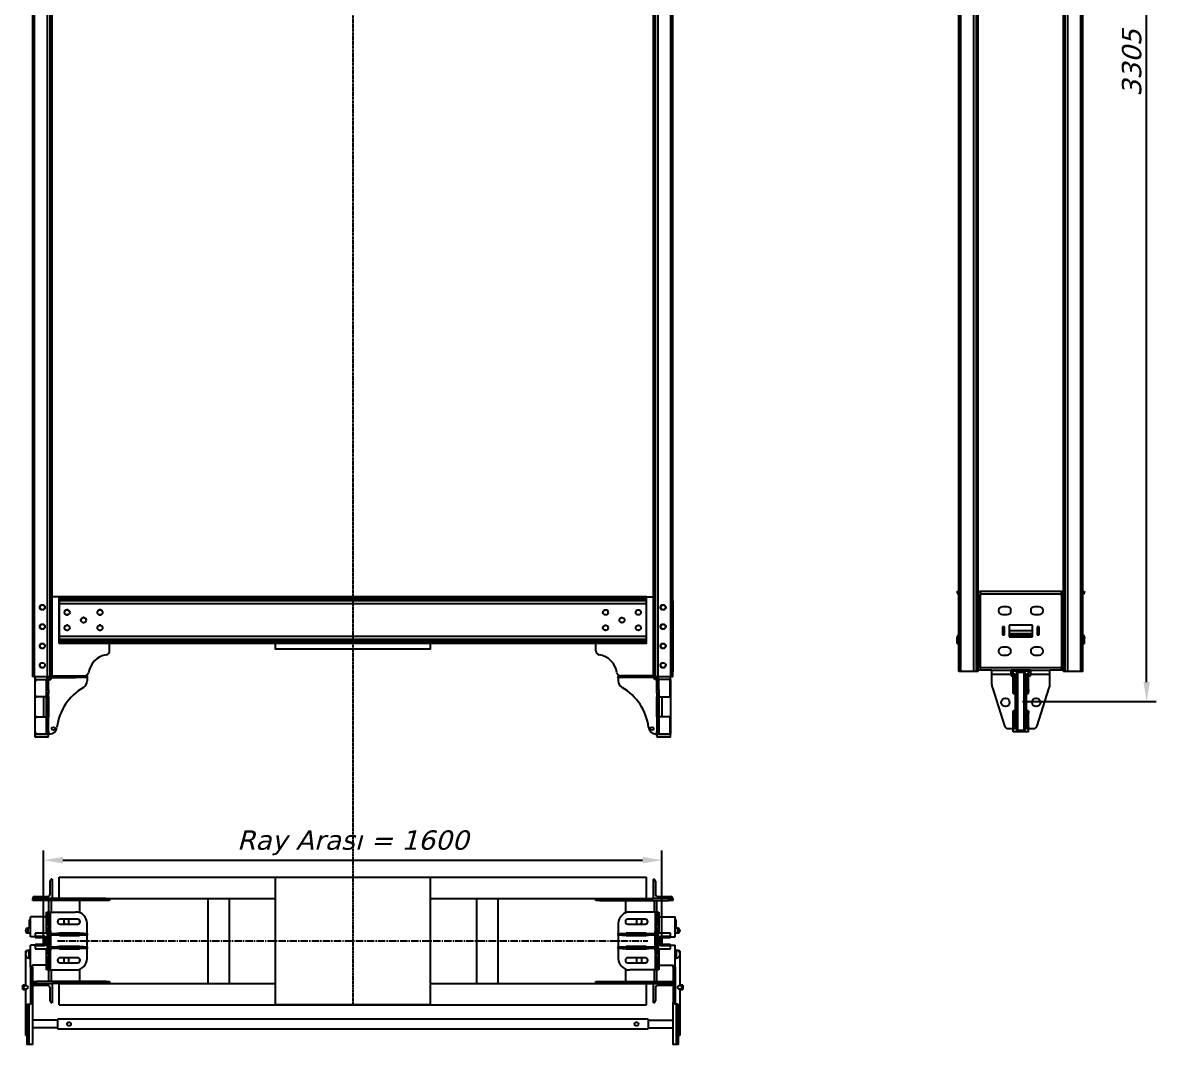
# Model space of a CAD drawing. Header units: millimetres. Extents: x -854 to 2079, y 0 to 5288.
# Drawn here: x -854 to 2079, y 0 to 2644 of the extents above; entities that cross this region are included whole.
import ezdxf

# ---------------------------------------------------------------- set-up
doc = ezdxf.new("R2010")
doc.units = ezdxf.units.MM
doc.set_wipeout_variables(frame=1)
for name, pattern in [('CENTER2', [28.575, 19.05, -3.175, 3.175, -3.175]), ('CENTERX2', [4, 2.5, -0.5, 0.5, -0.5]), ('HIDDEN', [0.375, 0.25, -0.125])]:
    doc.linetypes.add(name, pattern=pattern)
doc.styles.get("Standard").update_dxf_attribs({"font": 'verdanai.ttf'})
doc.dimstyles.new('DimStyleALP', dxfattribs={"dimscale": 20, "dimtxt": 2.5, "dimasz": 2.5, "dimexe": 1.25, "dimexo": 0.625, "dimtad": 1, "dimdsep": 46, "dimtxsty": 'Standard', "dimcen": 2.5, "dimclrd": 60, "dimclre": 60, "dimadec": 0, "dimazin": 0, "dimtfac": 1, "dimtofl": 0, "dimtmove": 0, "dimatfit": 3, "dimfxl": 1, "dimarcsym": 0})

# ---------------------------------------------------------------- blocks, each defined once
blk = doc.blocks.new('*D4')
at = {"color": 60, "linetype": 'ByBlock', "lineweight": -2, "transparency": 16777216}
for p, q in [((1749.2, 4192.5), (2079, 4192.5)), ((2054, 937.5), (2054, 4142.5)), ((1732.7, 887.5), (2079, 887.5))]:
    blk.add_line(p, q, dxfattribs=at)
at = {"color": 60, "transparency": 16777216}
for points in [[(2045.7, 4142.5), (2062.4, 4142.5), (2054, 4192.5)], [(2045.7, 937.5), (2062.4, 937.5), (2054, 887.5)]]:
    blk.add_solid(points, dxfattribs=at)
at = {"layer": 'Defpoints', "color": 0, "transparency": 16777216}
for p in [(1736.7, 4192.5), (2054, 4192.5), (1720.2, 887.5)]:
    blk.add_point(p, dxfattribs=at)
at = {"color": 0, "transparency": 16777216, "insert": (2015.5, 2540), "char_height": 50, "attachment_point": 5, "rotation": 90}
blk.add_mtext('3305', dxfattribs=at)
blk = doc.blocks.new('*D6')
at = {"color": 60, "linetype": 'ByBlock', "lineweight": -2, "transparency": 16777216}
for p, q in [((-800, 280), (-800, 501.6)), ((800, 280), (800, 501.6)), ((-750, 476.6), (750, 476.6))]:
    blk.add_line(p, q, dxfattribs=at)
at = {"color": 60, "transparency": 16777216}
for points in [[(-750, 485), (-750, 468.3), (-800, 476.6)], [(750, 485), (750, 468.3), (800, 476.6)]]:
    blk.add_solid(points, dxfattribs=at)
at = {"layer": 'Defpoints', "color": 0, "transparency": 16777216}
for p in [(800, 476.6), (-800, 267.5), (800, 267.5)]:
    blk.add_point(p, dxfattribs=at)
at = {"color": 0, "transparency": 16777216, "insert": (0, 521.6), "char_height": 50, "attachment_point": 5}
blk.add_mtext('Ray Arası = 1600', dxfattribs=at)
blk = doc.blocks.new('*U2')
at = {"color": 0, "linetype": 'CENTER2', "transparency": 16777216}
blk.add_line((-763.5, 0), (763.5, 0), dxfattribs=at)

msp = doc.modelspace()

# ---------------------------------------------------------------- linework, layer by layer
at = {"color": 7, "linetype": 'Continuous', "lineweight": 25}
for p, q in [((1838.476, 965.024), (1838.476, 4115.024)), ((1843.476, 965.024), (1843.476, 4115.024)), ((1850.476, 965.024), (1850.476, 4115.024)), ((1883.476, 965.024), (1883.476, 4115.024)), ((1888.476, 965.024), (1888.476, 4115.024)), ((-828, 951), (-828, 3986)), ((-783, 951), (-783, 3986)), ((-778, 951), (-778, 3986)), ((778, 951), (778, 3986)), ((783, 951), (783, 3986)), ((828, 951), (828, 3986)), ((1613.476, 965.024), (1613.476, 3972.662)), ((1618.476, 965.024), (1618.476, 3972.563)), ((1568.476, 965.024), (1568.476, 3943.026)), ((-828, 1148), (-828, 964)), ((-760, 1158), (-778, 1158)), ((-760, 1158), (760, 1158)), ((-760, 1156.111), (-760, 1158)), ((-760, 1151.636), (-760, 1156.111)), ((-760, 1147.694), (-760, 1151.636)), ((-760, 1139.737), (-760, 1147.694)), ((760, 1158), (778, 1158)), ((760, 1156.111), (760, 1158)), ((760, 1151.636), (760, 1156.111)), ((760, 1147.694), (760, 1151.636)), ((760, 1139.737), (760, 1147.694)), ((828, 1148), (828, 964)), ((1563.476, 1170.135), (1563.476, 1172.024)), ((1563.476, 1172.024), (1568.476, 1172.024)), ((1568.476, 1165.558), (1567.505, 1165.66)), ((1618.476, 1172.024), (1623.476, 1172.024)), ((1623.476, 1162.024), (1618.476, 1162.024)), ((1618.476, 1162.024), (1618.476, 978.024)), ((1623.476, 1172.024), (1623.476, 1162.024)), ((1833.476, 1172.024), (1623.476, 1172.024)), ((1833.476, 1165.524), (1623.476, 1165.524)), ((1623.476, 1162.024), (1623.476, 978.024)), ((1833.476, 1172.024), (1838.476, 1172.024)), ((1833.476, 1162.024), (1833.476, 1172.024)), ((1838.476, 1162.024), (1833.476, 1162.024)), ((1833.476, 1162.024), (1833.476, 978.024)), ((1838.476, 1162.024), (1838.476, 978.024)), ((1888.476, 1172.024), (1893.476, 1172.024)), ((1889.446, 1165.66), (1888.476, 1165.558)), ((1893.476, 1172.024), (1893.476, 1170.135)), ((-760, 1056.262), (-760, 1139.737)), ((-737.18, 1124.5), (-740.82, 1124.5)), ((-652.18, 1124.5), (-655.82, 1124.5)), ((652.18, 1124.5), (655.82, 1124.5)), ((737.18, 1124.5), (740.82, 1124.5)), ((760, 1056.262), (760, 1139.737)), ((1692.976, 1132.524), (1680.976, 1132.524)), ((1775.976, 1132.524), (1763.976, 1132.524)), ((-740.82, 1111.5), (-737.18, 1111.5)), ((-694.68, 1104.5), (-698.32, 1104.5)), ((-698.32, 1091.5), (-694.68, 1091.5)), ((-655.82, 1111.5), (-652.18, 1111.5)), ((655.82, 1111.5), (652.18, 1111.5)), ((694.68, 1104.5), (698.32, 1104.5)), ((698.32, 1091.5), (694.68, 1091.5)), ((740.82, 1111.5), (737.18, 1111.5)), ((1680.976, 1112.524), (1692.976, 1112.524)), ((1763.976, 1112.524), (1775.976, 1112.524)), ((-760, 1048.306), (-760, 1056.262)), ((-737.18, 1084.5), (-740.82, 1084.5)), ((-740.82, 1071.5), (-737.18, 1071.5)), ((-652.18, 1084.5), (-655.82, 1084.5)), ((-655.82, 1071.5), (-652.18, 1071.5)), ((652.18, 1084.5), (655.82, 1084.5)), ((655.82, 1071.5), (652.18, 1071.5)), ((737.18, 1084.5), (740.82, 1084.5)), ((740.82, 1071.5), (737.18, 1071.5)), ((760, 1048.306), (760, 1056.262)), ((1567.505, 1058.389), (1568.476, 1058.49)), ((1681.076, 1080.174), (1681.076, 1059.874)), ((1686.476, 1080.174), (1681.076, 1080.174)), ((1681.076, 1059.874), (1686.476, 1059.874)), ((1686.476, 1059.874), (1686.476, 1080.174)), ((1698.476, 1085.024), (1698.476, 1055.024)), ((1758.476, 1085.024), (1698.476, 1085.024)), ((1758.476, 1055.024), (1758.476, 1085.024)), ((1775.876, 1080.174), (1770.476, 1080.174)), ((1770.476, 1080.174), (1770.476, 1059.874)), ((1770.476, 1059.874), (1775.876, 1059.874)), ((1775.876, 1059.874), (1775.876, 1080.174)), ((1888.476, 1058.49), (1889.446, 1058.389)), ((-760, 1044.364), (-760, 1048.306)), ((-760, 1039.889), (-760, 1044.364)), ((-760, 1038), (-760, 1039.889)), ((-629, 1018.226), (-629, 1038)), ((629, 1018.226), (629, 1038)), ((760, 1044.364), (760, 1048.306)), ((760, 1039.889), (760, 1044.364)), ((760, 1038), (760, 1039.889)), ((1563.476, 1052.024), (1563.476, 1053.913)), ((1563.476, 1037.024), (1563.476, 1052.024)), ((1568.476, 1052.024), (1563.476, 1052.024)), ((1563.476, 1037.024), (1568.476, 1037.024)), ((1692.976, 1027.524), (1680.976, 1027.524)), ((1698.476, 1055.024), (1758.476, 1055.024)), ((1775.976, 1027.524), (1763.976, 1027.524)), ((1893.476, 1052.024), (1888.476, 1052.024)), ((1888.476, 1037.024), (1893.476, 1037.024)), ((1893.476, 1053.913), (1893.476, 1052.024)), ((1893.476, 1037.024), (1893.476, 1052.024)), ((1680.976, 1007.524), (1692.976, 1007.524)), ((1763.976, 1007.524), (1775.976, 1007.524)), ((1618.476, 978.024), (1623.476, 978.024)), ((1623.476, 968.024), (1618.476, 968.024)), ((1623.476, 978.024), (1623.476, 968.024)), ((1833.476, 974.524), (1623.476, 974.524)), ((1653.476, 968.024), (1623.476, 968.024)), ((1653.476, 958.024), (1653.476, 968.024)), ((1653.476, 968.024), (1703.476, 968.024)), ((1703.476, 958.024), (1703.476, 968.024)), ((1753.476, 968.024), (1703.476, 968.024)), ((1753.476, 968.024), (1753.476, 958.024)), ((1753.476, 968.024), (1803.476, 968.024)), ((1803.476, 958.024), (1803.476, 968.024)), ((1833.476, 968.024), (1803.476, 968.024)), ((1833.476, 978.024), (1838.476, 978.024)), ((1833.476, 968.024), (1833.476, 978.024)), ((1838.476, 968.024), (1833.476, 968.024)), ((-823, 951), (-828, 951)), ((-790, 951), (-823, 951)), ((-821.5, 904), (-821.5, 939)), ((-816.5, 944), (-792, 944)), ((-792, 944.5), (-792, 944)), ((-787, 944), (-792, 944)), ((-792, 917.658), (-792, 944)), ((-783, 951), (-790, 951)), ((-787, 944), (-781.5, 944)), ((-787, 917.658), (-787, 944)), ((-778, 951), (-783, 951)), ((-782, 949), (-717, 949)), ((-778, 954), (-693.226, 954)), ((-717, 949), (-717, 954)), ((-687, 949), (-717, 949)), ((-693.226, 954), (-687, 954)), ((-687, 954), (-687, 949)), ((-687, 949), (-687, 941.043)), ((687, 949), (687, 954)), ((687, 954), (693.226, 954)), ((687, 949), (687, 941.043)), ((717, 949), (687, 949)), ((778, 954), (693.226, 954)), ((717, 954), (717, 949)), ((782, 949), (717, 949)), ((783, 951), (778, 951)), ((787, 944), (781.5, 944)), ((790, 951), (783, 951)), ((792, 944), (787, 944)), ((787, 917.658), (787, 944)), ((823, 951), (790, 951)), ((792, 944), (792, 944.5)), ((816.5, 944), (792, 944)), ((792, 917.658), (792, 944)), ((821.5, 904), (821.5, 939)), ((828, 951), (823, 951)), ((1573.476, 965.024), (1568.476, 965.024)), ((1606.476, 965.024), (1573.476, 965.024)), ((1613.476, 965.024), (1606.476, 965.024)), ((1618.476, 965.024), (1613.476, 965.024)), ((1653.476, 931.682), (1653.476, 958.024)), ((1653.476, 958.024), (1703.476, 958.024)), ((1708.476, 963.024), (1703.476, 963.024)), ((1703.476, 958.024), (1703.476, 954.024)), ((1703.476, 954.024), (1708.476, 954.024)), ((1708.476, 954.024), (1708.476, 908.024)), ((1708.726, 958.024), (1708.726, 958.524)), ((1708.726, 958.024), (1713.476, 958.024)), ((1708.726, 953.024), (1708.726, 958.024)), ((1708.726, 918.024), (1708.726, 953.024)), ((1743.476, 958.024), (1748.226, 958.024)), ((1748.226, 958.524), (1748.226, 958.024)), ((1748.226, 958.024), (1748.226, 953.024)), ((1748.226, 918.024), (1748.226, 953.024)), ((1753.476, 963.024), (1748.476, 963.024)), ((1748.476, 908.024), (1748.476, 954.024)), ((1748.476, 954.024), (1753.476, 954.024)), ((1753.476, 954.024), (1753.476, 958.024)), ((1753.476, 958.024), (1803.476, 958.024)), ((1803.476, 931.682), (1803.476, 958.024)), ((1843.476, 965.024), (1838.476, 965.024)), ((1850.476, 965.024), (1843.476, 965.024)), ((1883.476, 965.024), (1850.476, 965.024)), ((1888.476, 965.024), (1883.476, 965.024)), ((-792, 917.658), (-787, 917.658)), ((-792, 908.561), (-792, 917.658)), ((-787, 917.658), (-787, 908.561)), ((787, 917.658), (792, 917.658)), ((787, 908.561), (787, 917.658)), ((792, 917.658), (792, 908.561)), ((1654.888, 922.586), (1686.259, 823.992)), ((1708.726, 913.024), (1708.726, 918.024)), ((1713.476, 913.024), (1708.726, 913.024)), ((1708.726, 908.024), (1708.726, 913.024)), ((1748.226, 913.024), (1743.476, 913.024)), ((1748.226, 918.024), (1748.226, 913.024)), ((1748.226, 908.024), (1748.226, 913.024)), ((1770.693, 823.992), (1802.063, 922.586)), ((-792, 899), (-816.5, 899)), ((-787, 908.561), (-792, 908.561)), ((-792, 809.968), (-792, 908.561)), ((-787, 809.968), (-787, 908.561)), ((-786.5, 899), (-787, 899)), ((-786.5, 848), (-786.5, 899)), ((786.5, 899), (787, 899)), ((786.5, 848), (786.5, 899)), ((792, 908.561), (787, 908.561)), ((787, 908.561), (787, 809.968)), ((792, 908.561), (792, 809.968)), ((792, 899), (816.5, 899)), ((1708.476, 908.024), (1713.476, 908.024)), ((1743.476, 908.024), (1748.476, 908.024)), ((1713.476, 863.024), (1708.476, 863.024)), ((1708.476, 863.024), (1708.476, 817.024)), ((1708.726, 862.024), (1708.726, 863.024)), ((1708.726, 862.024), (1713.476, 862.024)), ((1708.726, 857.024), (1708.726, 862.024)), ((1708.726, 822.024), (1708.726, 857.024)), ((1748.476, 863.024), (1743.476, 863.024)), ((1743.476, 862.024), (1748.226, 862.024)), ((1748.226, 862.024), (1748.226, 863.024)), ((1748.226, 862.024), (1748.226, 857.024)), ((1748.226, 822.024), (1748.226, 857.024)), ((1748.476, 817.024), (1748.476, 863.024)), ((-821.5, 808), (-821.5, 843)), ((-816.5, 848), (-792, 848)), ((-787, 848), (-786.5, 848)), ((787, 848), (786.5, 848)), ((816.5, 848), (792, 848)), ((821.5, 808), (821.5, 843)), ((1708.726, 817.024), (1708.726, 822.024)), ((1748.226, 822.024), (1748.226, 817.024)), ((-792, 803), (-816.5, 803)), ((-792, 809.968), (-787, 809.968)), ((-792, 803), (-792, 809.968)), ((-792, 803), (-792, 802.5)), ((-787, 803), (-792, 803)), ((-787, 809.968), (-787, 803)), ((-785.242, 803), (-787, 803)), ((785.242, 803), (787, 803)), ((787, 809.968), (792, 809.968)), ((787, 803), (787, 809.968)), ((792, 803), (787, 803)), ((787, 798), (787, 799.5)), ((792, 809.968), (792, 803)), ((792, 803), (816.5, 803)), ((1695.788, 817.024), (1708.476, 817.024)), ((1713.476, 817.024), (1708.726, 817.024)), ((1748.226, 817.024), (1743.476, 817.024)), ((1748.476, 817.024), (1761.163, 817.024)), ((-783, 389.5), (-783, 422.5)), ((-778, 427.5), (-778, 377.5)), ((-760, 377.5), (-760, 432.5)), ((-760, 432.5), (760, 432.5)), ((760, 377.5), (760, 432.5)), ((778, 377.5), (778, 427.5)), ((783, 422.5), (783, 389.5)), ((-823, 382.5), (-790, 382.5)), ((790, 382.5), (823, 382.5)), ((-778, 377.5), (-828, 377.5)), ((-828, 372.5), (-828, 377.5)), ((-818, 372.5), (-828, 372.5)), ((-818, 377.5), (-818, 372.5)), ((-639, 372.5), (-818, 372.5)), ((-786, 342.5), (-786, 372.5)), ((-706, 372.5), (-779.5, 372.5)), ((-639, 377.5), (-778, 377.5)), ((-760, 377.5), (760, 377.5)), ((-706, 340.411), (-706, 372.5)), ((-639, 372.5), (-639, 377.5)), ((-629, 372.5), (-639, 372.5)), ((-629, 377.5), (-629, 372.5)), ((-375, 377.5), (-375, 157.5)), ((-375, 377.5), (-320, 377.5)), ((-320, 377.5), (-320, 157.5)), ((-200, 377.5), (-200, 157.5)), ((200, 157.5), (200, 377.5)), ((320, 377.5), (320, 157.5)), ((320, 377.5), (375, 377.5)), ((375, 377.5), (375, 157.5)), ((629, 372.5), (629, 377.5)), ((639, 372.5), (629, 372.5)), ((639, 377.5), (639, 372.5)), ((639, 377.5), (778, 377.5)), ((639, 372.5), (818, 372.5)), ((706, 372.5), (706, 340.411)), ((706, 372.5), (779.5, 372.5)), ((828, 377.5), (778, 377.5)), ((786, 372.5), (786, 342.5)), ((818, 372.5), (818, 377.5)), ((828, 372.5), (818, 372.5)), ((828, 377.5), (828, 372.5)), ((-834, 278), (-834, 330)), ((-792, 330), (-834, 330)), ((-792, 342.5), (-787, 342.5)), ((-792, 341.088), (-792, 342.5)), ((-787, 341.088), (-792, 341.088)), ((-792, 309.717), (-792, 341.088)), ((-787, 342.5), (-787, 341.088)), ((-787, 342.5), (-782, 342.5)), ((-787, 309.717), (-787, 341.088)), ((-782, 292.5), (-782, 342.5)), ((-782, 342.5), (-717, 342.5)), ((-712, 324), (-757, 324)), ((-747.481, 324), (-747.5, 323.5)), ((-747.5, 323.5), (-747.5, 311)), ((-734.5, 323.5), (-734.519, 324)), ((-734.5, 311), (-734.5, 323.5)), ((757, 324), (712, 324)), ((782, 342.5), (717, 342.5)), ((734.519, 324), (734.5, 323.5)), ((734.5, 323.5), (734.5, 311)), ((747.5, 323.5), (747.481, 324)), ((747.5, 311), (747.5, 323.5)), ((782, 342.5), (782, 292.5)), ((787, 342.5), (782, 342.5)), ((787, 342.5), (792, 342.5)), ((787, 341.088), (787, 342.5)), ((792, 341.088), (787, 341.088)), ((787, 341.088), (787, 309.717)), ((792, 342.5), (792, 341.088)), ((792, 341.088), (792, 309.717)), ((792, 330), (834, 330)), ((834, 278), (834, 330)), ((-846, 293.289), (-846, 295.289)), ((-834, 300.289), (-841, 300.289)), ((-837, 322.334), (-834, 322.334)), ((-837, 311.813), (-834, 311.813)), ((-837, 301.308), (-834, 301.308)), ((-792, 309.717), (-787, 309.717)), ((-792, 300.188), (-792, 309.717)), ((-787, 300.188), (-792, 300.188)), ((-792, 287.5), (-792, 300.188)), ((-787, 309.717), (-787, 300.188)), ((-787, 287.5), (-787, 300.188)), ((-757, 311), (-712, 311)), ((-747.5, 314.7), (-746, 314.7)), ((-746, 314.7), (-746, 311)), ((-706, 315), (-706, 320)), ((-687, 287.25), (-687, 312.5)), ((687, 312.5), (687, 287.25)), ((706, 320), (706, 315)), ((712, 311), (757, 311)), ((746, 311), (746, 314.7)), ((746, 314.7), (747.5, 314.7)), ((787, 309.717), (792, 309.717)), ((787, 300.188), (787, 309.717)), ((787, 300.188), (787, 287.5)), ((792, 300.188), (787, 300.188)), ((792, 309.717), (792, 300.188)), ((792, 300.188), (792, 287.5)), ((837, 322.334), (834, 322.334)), ((837, 317.666), (834, 317.666)), ((837, 314.621), (834, 314.621)), ((837, 311.901), (834, 311.901)), ((837, 308.712), (834, 308.712)), ((837, 306.749), (834, 306.749)), ((837, 306.693), (834, 306.693)), ((837, 305.679), (834, 305.679)), ((837, 301.308), (834, 301.308)), ((841, 300.289), (834, 300.289)), ((837, 305.679), (837, 306.693)), ((846, 295.289), (846, 293.289)), ((-841, 288.289), (-834, 288.289)), ((-822, 278), (-834, 278)), ((-790, 287.5), (-787, 287.5)), ((-782, 292.5), (-787, 292.5)), ((-787, 287.5), (-787, 247.5)), ((-785.242, 287.25), (-787, 287.25)), ((-785.242, 282.25), (-787, 282.25)), ((-786, 287.25), (-786, 292.5)), ((-786, 252.75), (-786, 282.25)), ((-785.242, 282.25), (-785.242, 287.25)), ((-785.242, 287.25), (-765.4, 287.25)), ((-765.4, 282.25), (-785.242, 282.25)), ((-782, 292.5), (-782, 287.25)), ((-782, 282.25), (-782, 252.75)), ((-765.4, 287.25), (-765.4, 282.25)), ((-696.962, 287.25), (-765.4, 287.25)), ((-696.962, 282.25), (-765.4, 282.25)), ((-707, 287.5), (-759, 287.5)), ((-759, 287.5), (-759, 287.25)), ((-759, 282.25), (-759, 282)), ((-759, 282), (-707, 282)), ((-707, 287.25), (-707, 287.5)), ((-707, 282), (-707, 282.25)), ((-696.962, 282.25), (-696.962, 287.25)), ((-696.962, 287.25), (-687, 287.25)), ((-687, 282.25), (-696.962, 282.25)), ((-687, 287.25), (-687, 282.25)), ((-687, 252.75), (-687, 282.25)), ((687, 282.25), (687, 287.25)), ((687, 287.25), (696.962, 287.25)), ((696.962, 282.25), (687, 282.25)), ((687, 282.25), (687, 252.75)), ((696.962, 287.25), (696.962, 282.25)), ((696.962, 287.25), (765.4, 287.25)), ((696.962, 282.25), (765.4, 282.25)), ((707, 287.5), (707, 287.25)), ((759, 287.5), (707, 287.5)), ((707, 282.25), (707, 282)), ((707, 282), (759, 282)), ((759, 287.25), (759, 287.5)), ((759, 282), (759, 282.25)), ((765.4, 282.25), (765.4, 287.25)), ((765.4, 287.25), (785.242, 287.25)), ((785.242, 282.25), (765.4, 282.25)), ((787, 292.5), (782, 292.5)), ((782, 287.25), (782, 292.5)), ((782, 252.75), (782, 282.25)), ((785.242, 287.25), (785.242, 282.25)), ((785.242, 287.25), (787, 287.25)), ((785.242, 282.25), (787, 282.25)), ((786, 292.5), (786, 287.25)), ((786, 282.25), (786, 252.75)), ((787, 247.5), (787, 287.5)), ((787, 287.5), (790, 287.5)), ((822, 278), (834, 278)), ((834, 288.289), (841, 288.289)), ((-842.105, 242.175), (-846, 242.175)), ((-846, 235.309), (-846, 242.175)), ((-846, 231.309), (-846, 235.309)), ((-834, 243.309), (-838, 243.309)), ((-822, 257), (-834, 257)), ((-834, 200), (-834, 257)), ((-792, 234.812), (-792, 247.5)), ((-792, 234.812), (-787, 234.812)), ((-792, 225.283), (-792, 234.812)), ((-787, 247.5), (-790, 247.5)), ((-785.242, 252.75), (-787, 252.75)), ((-785.242, 247.75), (-787, 247.75)), ((-787, 234.812), (-787, 247.5)), ((-787, 242.5), (-782, 242.5)), ((-787, 234.812), (-787, 225.283)), ((-786, 242.5), (-786, 247.75)), ((-785.242, 247.75), (-785.242, 252.75)), ((-785.242, 252.75), (-765.4, 252.75)), ((-765.4, 247.75), (-785.242, 247.75)), ((-782, 247.75), (-782, 242.5)), ((-782, 192.5), (-782, 242.5)), ((-765.4, 252.75), (-765.4, 247.75)), ((-696.962, 252.75), (-765.4, 252.75)), ((-696.962, 247.75), (-765.4, 247.75)), ((-707, 253), (-759, 253)), ((-759, 253), (-759, 252.75)), ((-759, 247.75), (-759, 247.5)), ((-759, 247.5), (-707, 247.5)), ((-707, 252.75), (-707, 253)), ((-707, 247.5), (-707, 247.75)), ((-696.962, 247.75), (-696.962, 252.75)), ((-696.962, 252.75), (-687, 252.75)), ((-687, 247.75), (-696.962, 247.75)), ((-687, 252.75), (-687, 247.75)), ((-687, 222.5), (-687, 247.75)), ((687, 247.75), (687, 252.75)), ((687, 252.75), (696.962, 252.75)), ((696.962, 247.75), (687, 247.75)), ((687, 247.75), (687, 222.5)), ((696.962, 252.75), (696.962, 247.75)), ((696.962, 252.75), (765.4, 252.75)), ((696.962, 247.75), (765.4, 247.75)), ((759, 253), (707, 253)), ((707, 253), (707, 252.75)), ((707, 247.75), (707, 247.5)), ((707, 247.5), (759, 247.5)), ((759, 252.75), (759, 253)), ((759, 247.5), (759, 247.75)), ((765.4, 247.75), (765.4, 252.75)), ((765.4, 252.75), (785.242, 252.75)), ((785.242, 247.75), (765.4, 247.75)), ((782, 242.5), (782, 247.75)), ((782, 242.5), (782, 192.5)), ((782, 242.5), (787, 242.5)), ((785.242, 252.75), (785.242, 247.75)), ((785.242, 252.75), (787, 252.75)), ((785.242, 247.75), (787, 247.75)), ((786, 247.75), (786, 242.5)), ((790, 247.5), (787, 247.5)), ((787, 247.5), (787, 234.812)), ((787, 234.812), (792, 234.812)), ((787, 225.283), (787, 234.812)), ((792, 247.5), (792, 234.812)), ((792, 234.812), (792, 225.283)), ((822, 257), (834, 257)), ((834, 200), (834, 257)), ((838, 243.309), (834, 243.309)), ((846, 242.175), (842.105, 242.175)), ((846, 242.175), (846, 235.309)), ((846, 235.309), (846, 231.309)), ((-846, 152.5), (-846, 231.309)), ((-838, 223.309), (-834, 223.309)), ((-787, 225.283), (-792, 225.283)), ((-792, 193.912), (-792, 225.283)), ((-787, 193.912), (-787, 225.283)), ((-712, 224), (-757, 224)), ((-757, 211), (-712, 211)), ((-747.5, 224), (-747.5, 211.5)), ((-747.5, 211.5), (-747.481, 211)), ((-734.519, 211), (-734.5, 211.5)), ((-734.5, 211.5), (-734.5, 224)), ((-706, 215), (-706, 220)), ((706, 220), (706, 215)), ((757, 224), (712, 224)), ((712, 211), (757, 211)), ((734.5, 224), (734.5, 211.5)), ((734.5, 211.5), (734.519, 211)), ((747.481, 211), (747.5, 211.5)), ((747.5, 211.5), (747.5, 224)), ((792, 225.283), (787, 225.283)), ((787, 225.283), (787, 193.912)), ((792, 225.283), (792, 193.912)), ((834, 223.309), (838, 223.309)), ((846, 231.309), (846, 152.5)), ((-834, 200), (-829, 200)), ((-834, 200), (-834, 105.184)), ((-792, 205), (-829, 205)), ((-829, 200), (-829, 205)), ((-829, 200), (-829, 108.226)), ((-792, 193.912), (-787, 193.912)), ((-792, 192.5), (-792, 193.912)), ((-787, 192.5), (-792, 192.5)), ((-787, 193.912), (-787, 192.5)), ((-787, 192.5), (-782, 192.5)), ((-786, 162.5), (-786, 192.5)), ((-782, 192.5), (-717, 192.5)), ((-706, 162.5), (-706, 194.589)), ((706, 194.589), (706, 162.5)), ((782, 192.5), (717, 192.5)), ((787, 192.5), (782, 192.5)), ((786, 192.5), (786, 162.5)), ((787, 193.912), (792, 193.912)), ((787, 192.5), (787, 193.912)), ((792, 192.5), (787, 192.5)), ((792, 205), (829, 205)), ((792, 193.912), (792, 192.5)), ((829, 200), (829, 205)), ((834, 200), (829, 200)), ((829, 200), (829, 108.226)), ((834, 200), (834, 105.184)), ((-846, 153.5), (-854, 153.5)), ((-854, 141.5), (-854, 153.5)), ((-828, 157.5), (-828, 162.5)), ((-828, 162.5), (-818, 162.5)), ((-828, 157.5), (-778, 157.5)), ((-790, 152.5), (-823, 152.5)), ((-818, 162.5), (-818, 157.5)), ((-639, 162.5), (-818, 162.5)), ((-706, 162.5), (-779.5, 162.5)), ((-639, 157.5), (-778, 157.5)), ((-778, 157.5), (-778, 107.5)), ((-760, 102.5), (-760, 157.5)), ((-760, 157.5), (760, 157.5)), ((-639, 157.5), (-639, 162.5)), ((-639, 162.5), (-629, 162.5)), ((-629, 162.5), (-629, 157.5)), ((-375, 157.5), (-320, 157.5)), ((320, 157.5), (375, 157.5)), ((629, 157.5), (629, 162.5)), ((629, 162.5), (639, 162.5)), ((639, 162.5), (639, 157.5)), ((639, 162.5), (818, 162.5)), ((639, 157.5), (778, 157.5)), ((706, 162.5), (779.5, 162.5)), ((760, 102.5), (760, 157.5)), ((778, 107.5), (778, 157.5)), ((778, 157.5), (828, 157.5)), ((823, 152.5), (790, 152.5)), ((818, 157.5), (818, 162.5)), ((818, 162.5), (828, 162.5)), ((828, 162.5), (828, 157.5)), ((854, 153.5), (846, 153.5)), ((854, 153.5), (854, 147.5)), ((854, 147.5), (854, 141.5)), ((-854, 141.5), (-846, 141.5)), ((-846, 74.097), (-846, 142.5)), ((-783, 112.5), (-783, 145.5)), ((783, 145.5), (783, 112.5)), ((846, 142.5), (846, 74.097)), ((846, 141.5), (854, 141.5)), ((-842, 103.597), (-837, 103.597)), ((-837, 0), (-837, 103.597)), ((-837, 103.597), (-834, 103.597)), ((-834, 103.597), (-834, 105.184)), ((-760, 102.5), (760, 102.5)), ((834, 105.184), (834, 103.597)), ((834, 103.597), (837, 103.597)), ((837, 103.597), (837, 0)), ((842, 103.597), (837, 103.597)), ((-846, 23.182), (-846, 74.097)), ((-846, 74.097), (-842, 74.097)), ((-764, 62.5), (-829, 62.5)), ((-764, 62.5), (-764, 42.5)), ((764, 62.5), (829, 62.5)), ((846, 74.097), (842, 74.097)), ((846, 74.097), (846, 23.182)), ((-764, 42.5), (-829, 42.5)), ((764, 42.5), (829, 42.5)), ((-846, 23.182), (-842, 23.182)), ((846, 23.182), (842, 23.182))]:
    msp.add_line(p, q, dxfattribs=at)
at = {"color": 8, "linetype": 'Continuous', "lineweight": 25}
for p, q in [((-823, 951), (-823, 3986)), ((-790, 951), (-790, 3986)), ((790, 951), (790, 3986)), ((823, 951), (823, 3986)), ((1606.476, 965.024), (1606.476, 3971.976)), ((1573.476, 965.024), (1573.476, 3951.531)), ((1686.476, 1070.287), (1681.076, 1070.287)), ((1686.476, 1062.331), (1681.076, 1062.331)), ((1758.476, 1070.287), (1698.476, 1070.287)), ((1758.476, 1062.331), (1698.476, 1062.331)), ((1758.476, 1058.389), (1698.476, 1058.389)), ((1775.876, 1070.287), (1770.476, 1070.287)), ((1775.876, 1062.331), (1770.476, 1062.331)), ((-782, 951), (-782, 949)), ((782, 949), (782, 951)), ((1713.476, 953.024), (1708.726, 953.024)), ((1748.226, 953.024), (1743.476, 953.024)), ((1708.726, 918.024), (1713.476, 918.024)), ((1743.476, 918.024), (1748.226, 918.024)), ((1713.476, 857.024), (1708.726, 857.024)), ((1748.226, 857.024), (1743.476, 857.024)), ((1708.726, 822.024), (1713.476, 822.024)), ((1743.476, 822.024), (1748.226, 822.024)), ((-779.5, 342.5), (-779.5, 372.5)), ((779.5, 372.5), (779.5, 342.5)), ((-841, 300.289), (-841, 288.289)), ((841, 288.289), (841, 300.289)), ((-838, 243.309), (-838, 223.309)), ((838, 223.309), (838, 243.309)), ((-779.5, 162.5), (-779.5, 192.5)), ((779.5, 192.5), (779.5, 162.5))]:
    msp.add_line(p, q, dxfattribs=at)
at = {"color": 2, "linetype": 'Continuous', "lineweight": 25, "true_color": 0xf1eb1f}
for p, q in [((-822, 944.5), (-822, 951)), ((-822, 944.5), (-791.987, 944.5)), ((-822, 802.5), (-822, 944.5)), ((822, 944.5), (791.987, 944.5)), ((822, 944.5), (822, 951)), ((822, 944.5), (822, 802.5)), ((1708.476, 958.524), (1708.476, 966.024)), ((1716.226, 966.024), (1708.476, 966.024)), ((1708.476, 958.524), (1713.476, 958.524)), ((1713.476, 958.524), (1713.476, 816.524)), ((1718.226, 964.024), (1716.226, 966.024)), ((1716.226, 966.024), (1740.726, 966.024)), ((1718.226, 811.024), (1718.226, 964.024)), ((1718.226, 964.024), (1720.226, 962.024)), ((1720.226, 962.024), (1720.226, 813.024)), ((1736.726, 962.024), (1720.226, 962.024)), ((1736.726, 962.024), (1738.726, 964.024)), ((1736.726, 813.024), (1736.726, 962.024)), ((1740.726, 966.024), (1738.726, 964.024)), ((1738.726, 964.024), (1738.726, 811.024)), ((1748.476, 966.024), (1740.726, 966.024)), ((1743.476, 958.524), (1748.476, 958.524)), ((1743.476, 816.524), (1743.476, 958.524)), ((1748.476, 958.524), (1748.476, 966.024)), ((-822, 795), (-822, 802.5)), ((-822, 802.5), (-790, 802.5)), ((-790, 795), (-822, 795)), ((-787, 798), (-787, 799.5)), ((822, 802.5), (790, 802.5)), ((822, 795), (790, 795)), ((792, 802.5), (792, 803)), ((822, 795), (822, 802.5)), ((1708.476, 809.024), (1708.476, 816.524)), ((1713.476, 816.524), (1708.476, 816.524)), ((1716.226, 809.024), (1708.476, 809.024)), ((1716.226, 809.024), (1718.226, 811.024)), ((1740.726, 809.024), (1716.226, 809.024)), ((1720.226, 813.024), (1718.226, 811.024)), ((1720.226, 813.024), (1736.726, 813.024)), ((1738.726, 811.024), (1736.726, 813.024)), ((1738.726, 811.024), (1740.726, 809.024)), ((1748.476, 809.024), (1740.726, 809.024)), ((1748.476, 816.524), (1743.476, 816.524)), ((1748.476, 809.024), (1748.476, 816.524)), ((-822, 287.5), (-822, 279.75)), ((-790, 287.5), (-822, 287.5)), ((-822, 279.75), (-796, 279.75)), ((-822, 277.75), (-822, 279.75)), ((-822, 277.75), (-820, 275.75)), ((-800, 275.75), (-820, 275.75)), ((-796, 279.75), (-800, 275.75)), ((-800, 259.25), (-800, 275.75)), ((-796, 279.75), (-796, 255.25)), ((-790, 247.5), (-790, 287.5)), ((790, 287.5), (790, 247.5)), ((822, 287.5), (790, 287.5)), ((796, 279.75), (822, 279.75)), ((796, 255.25), (796, 279.75)), ((796, 279.75), (800, 275.75)), ((800, 275.75), (800, 259.25)), ((820, 275.75), (800, 275.75)), ((820, 275.75), (822, 277.75)), ((822, 279.75), (822, 287.5)), ((822, 279.75), (822, 277.75)), ((-820, 259.25), (-822, 257.25)), ((-822, 255.25), (-822, 257.25)), ((-822, 255.25), (-822, 247.5)), ((-796, 255.25), (-822, 255.25)), ((-822, 247.5), (-790, 247.5)), ((-820, 259.25), (-800, 259.25)), ((-796, 255.25), (-800, 259.25)), ((790, 247.5), (822, 247.5)), ((796, 255.25), (800, 259.25)), ((822, 255.25), (796, 255.25)), ((800, 259.25), (820, 259.25)), ((822, 257.25), (820, 259.25)), ((822, 257.25), (822, 255.25)), ((822, 247.5), (822, 255.25))]:
    msp.add_line(p, q, dxfattribs=at)
at = {"color": 251, "linetype": 'HIDDEN', "true_color": 0x636466}
for p, q in [((-800, 899), (-800, 848)), ((800, 899), (800, 848))]:
    msp.add_line(p, q, dxfattribs=at)
at = {"linetype": 'ByBlock'}
for p, q in [((-764, 65), (-764, 40)), ((764, 65), (-764, 65)), ((764, 65), (764, 40)), ((-764, 40), (764, 40))]:
    msp.add_line(p, q, dxfattribs=at)
for points in [[(760, 1158), (-760, 1158), (-760, 1038), (760, 1038)], [(760, 1156.111), (-760, 1156.111), (-760, 1039.889), (760, 1039.889)], [(760, 1151.636), (-760, 1151.636), (-760, 1044.364), (760, 1044.364)], [(760, 1147.694), (-760, 1147.694), (-760, 1048.306), (760, 1048.306)], [(760, 1139.737), (-760, 1139.737), (-760, 1056.262), (760, 1056.262)], [(-199.995, 1038.127), (200.005, 1037.983), (200, 1022.983), (-200, 1023.127)], [(-200, 432.5), (200, 432.5), (200, 102.5), (-200, 102.5)]]:
    msp.add_lwpolyline(points, close=True)
for points in [[(-829, 108.226), (-829, 0), (-842, 0), (-842, 103.597)], [(842, 103.597), (842, 0), (829, 0), (829, 108.226)]]:
    msp.add_lwpolyline(points)
at = {"color": 7, "linetype": 'Continuous', "lineweight": 25}
for centre, radius in [((-803, 1131), 6.75), ((-803, 1131), 6.5), ((-739, 1118), 6.75), ((-654, 1118), 6.75), ((654, 1118), 6.75), ((739, 1118), 6.75), ((803, 1131), 6.75), ((803, 1131), 6.5), ((-803, 1081), 6.75), ((-803, 1081), 6.5), ((-696.5, 1098), 6.75), ((696.5, 1098), 6.75), ((803, 1081), 6.75), ((803, 1081), 6.5), ((-739, 1078), 6.75), ((-654, 1078), 6.75), ((654, 1078), 6.75), ((739, 1078), 6.75), ((-803, 1031), 6.75), ((-803, 1031), 6.5), ((803, 1031), 6.75), ((803, 1031), 6.5), ((-803, 981), 6.75), ((-803, 981), 6.5), ((803, 981), 6.75), ((803, 981), 6.5), ((1688.476, 885.024), 11), ((1768.476, 885.024), 11), ((-774.5, 817), 4.25), ((774.5, 817), 4.25), ((-846, 147.5), 5), ((846, 147.5), 5), ((-734, 52.5), 5), ((734, 52.5), 5)]:
    msp.add_circle(centre, radius, dxfattribs=at)
for centre, radius, start, end in [((1567.976, 1170.135), 4.5, 180, 264), ((1888.976, 1170.135), 4.5, 276, 0), ((1680.976, 1122.524), 10, 90, 270), ((1692.976, 1122.524), 10, 270, 90), ((1763.976, 1122.524), 10, 90, 270), ((1775.976, 1122.524), 10, 270, 90), ((1567.976, 1053.913), 4.5, 96, 180), ((1888.976, 1053.913), 4.5, 0, 84), ((1680.976, 1017.524), 10, 90, 270), ((1692.976, 1017.524), 10, 270, 90), ((1763.976, 1017.524), 10, 90, 270), ((1775.976, 1017.524), 10, 270, 90), ((-629, 954), 55, 98.849883, 171.150117), ((-639, 1018.226), 10, 278.849883, 0), ((639, 1018.226), 10, 180, 261.150117), ((629, 954), 55, 8.849883, 81.150117), ((-816.5, 939), 5, 90, 180), ((-782, 944), 10, 135.572996, 180), ((-782, 944), 5, 90, 180), ((-776.5, 944), 5, 90, 180), ((-707, 941.043), 20, 300.124243, 0), ((-693.226, 964), 10, 270, 351.150117), ((693.226, 964), 10, 188.849883, 270), ((707, 941.043), 20, 180, 239.875757), ((776.5, 944), 5, 0, 90), ((782, 944), 5, 0, 90), ((782, 944), 10, 0, 44.427004), ((816.5, 939), 5, 0, 90), ((-626.901, 803), 139.599, 120.124243, 172.801109), ((626.901, 803), 139.599, 7.198891, 59.875757), ((1683.476, 931.682), 30, 180, 197.650124), ((1773.476, 931.682), 30, 342.349876, 0), ((-816.5, 904), 5, 180, 270), ((816.5, 904), 5, 270, 0), ((-816.5, 843), 5, 90, 180), ((816.5, 843), 5, 0, 90), ((1695.788, 827.024), 10, 197.650124, 270), ((1761.163, 827.024), 10, 270, 342.349876), ((-816.5, 808), 5, 180, 270), ((-785.242, 823), 20, 270, 352.801109), ((785.242, 823), 20, 187.198891, 270), ((816.5, 808), 5, 270, 0), ((-778, 422.5), 5, 90, 180), ((778, 422.5), 5, 0, 90), ((-823, 377.5), 5, 90, 180), ((-790, 389.5), 7, 270, 0), ((790, 389.5), 7, 180, 270), ((823, 377.5), 5, 0, 90), ((-757, 317.5), 6.5, 90, 270), ((-717, 312.5), 30, 0, 90), ((-712, 317.5), 6.5, 270, 90), ((717, 312.5), 30, 90, 180), ((712, 317.5), 6.5, 90, 270), ((757, 317.5), 6.5, 270, 90), ((-841, 295.289), 5, 90, 180), ((841, 295.289), 5, 0, 90), ((-841, 293.289), 5, 180, 270), ((841, 293.289), 5, 270, 0), ((-838, 235.309), 8, 90, 180), ((838, 235.309), 8, 0, 90), ((-838, 231.309), 8, 180, 270), ((-757, 217.5), 6.5, 90, 270), ((-717, 222.5), 30, 270, 0), ((-712, 217.5), 6.5, 270, 90), ((717, 222.5), 30, 180, 270), ((712, 217.5), 6.5, 90, 270), ((757, 217.5), 6.5, 270, 90), ((838, 231.309), 8, 270, 0), ((-823, 157.5), 5, 180, 270), ((-790, 145.5), 7, 0, 90), ((790, 145.5), 7, 90, 180), ((823, 157.5), 5, 270, 0), ((-778, 112.5), 5, 180, 270), ((778, 112.5), 5, 270, 0)]:
    msp.add_arc(centre, radius, start, end, dxfattribs=at)
at = {"color": 2, "linetype": 'Continuous', "lineweight": 25, "true_color": 0xf1eb1f}
for centre, start, end in [((-790, 799.5), 0, 90), ((-790, 798), 270, 0), ((790, 799.5), 90, 180), ((790, 798), 180, 270)]:
    msp.add_arc(centre, 3, start, end, dxfattribs=at)
at = {"color": 7, "linetype": 'Continuous', "lineweight": 25}
for points, knots in [([(-837, 322.334), (-837, 322.287), (-837, 322.194), (-837, 321.4), (-837, 320.208), (-837, 318.211), (-837, 315.34), (-837, 312.99), (-837, 311.813)], [0, 0, 0, 0, 0.124924934, 0.249839867, 0.374826863, 0.499936633, 0.749544868, 1, 1, 1, 1]), ([(-837, 313.023), (-837, 312.779), (-837, 312.342), (-837, 311.63), (-837, 311.316)], [0, 0, 0, 0, 0.55988196, 1, 1, 1, 1]), ([(-837, 311.813), (-837, 311.03), (-837, 309.463), (-837, 307.129), (-837, 305.088), (-837, 303.432), (-837, 302.245), (-837, 301.45), (-837, 301.355), (-837, 301.308)], [0, 0, 0, 0, 0.16695362, 0.33383011, 0.50046224, 0.6254737, 0.75034364, 0.87517235, 1, 1, 1, 1]), ([(837, 317.666), (837, 318.376), (837, 319.794), (837, 321.342), (837, 322.192), (837, 322.287), (837, 322.334)], [0, 0, 0, 0, 0.279474242, 0.558804252, 0.779343181, 1, 1, 1, 1]), ([(837, 314.621), (837, 315.14), (837, 316.066), (837, 317.177), (837, 317.666)], [0, 0, 0, 0, 0.559821761, 1, 1, 1, 1]), ([(837, 311.901), (837, 312.361), (837, 313.182), (837, 314.182), (837, 314.621)], [0, 0, 0, 0, 0.56041458, 1, 1, 1, 1]), ([(837, 308.712), (837, 309.371), (837, 310.55), (837, 311.488), (837, 311.901)], [0, 0, 0, 0, 0.559530117, 1, 1, 1, 1]), ([(837, 306.749), (837, 307.147), (837, 307.86), (837, 308.451), (837, 308.712)], [0, 0, 0, 0, 0.55902442, 1, 1, 1, 1]), ([(837, 301.308), (837, 301.382), (837, 301.529), (837, 302.712), (837, 304.166), (837, 305.175), (837, 305.679)], [0, 0, 0, 0, 0.27946662, 0.55887927, 0.77930592, 1, 1, 1, 1]), ([(-834, 105.184), (-833.214, 105.318), (-831.642, 105.585), (-829.992, 106.354), (-829.122, 107.26), (-829.035, 107.946), (-829, 108.226)], [0, 0, 0, 0, 0.26684983, 0.53335763, 0.80915435, 1, 1, 1, 1]), ([(829, 108.226), (829.093, 107.775), (829.279, 106.872), (830.816, 105.887), (832.587, 105.387), (833.726, 105.223), (834, 105.184)], [0, 0, 0, 0, 0.310518208, 0.622011548, 0.909088367, 1, 1, 1, 1])]:
    msp.add_open_spline(points, degree=3, knots=knots, dxfattribs=at)

# ---------------------------------------------------------------- dimensions: what is measured, and where the dimension line sits
dim = msp.add_linear_dim(base=(2054.045, 4192.524), p1=(1720.226, 887.524), p2=(1736.726, 4192.524), angle=90, dimstyle='DimStyleALP')
dim.commit()
dim.dimension.update_dxf_attribs({"geometry": '*D4', "text_midpoint": (2015.504, 2540.024)})
dim = msp.add_linear_dim(base=(800, 476.632), p1=(-800, 267.5), p2=(800, 267.5), text='Ray Arası = <>', dimstyle='DimStyleALP')
dim.commit()
dim.dimension.update_dxf_attribs({"geometry": '*D6', "text_midpoint": (0, 521.57)})

# ---------------------------------------------------------------- next in the draw order: wipeouts: each hides what was drawn before it
msp.add_wipeout([(-200, 432.5), (200, 432.5), (200, 102.5), (-200, 102.5)])

# ---------------------------------------------------------------- next in the draw order: linework, layer by layer
at = {"color": 251, "linetype": 'CENTERX2', "true_color": 0x636466}
msp.add_line((0, 5041.339), (0, 102.5), dxfattribs=at)
msp.add_lwpolyline([(-200, 432.5), (200, 432.5), (200, 102.5), (-200, 102.5)], close=True)

# ---------------------------------------------------------------- next in the draw order: block references
at = {"linetype": 'CENTER2'}
msp.add_blockref('*U2', (0, 267.5), dxfattribs=at)

doc.saveas('drawing.dxf')
